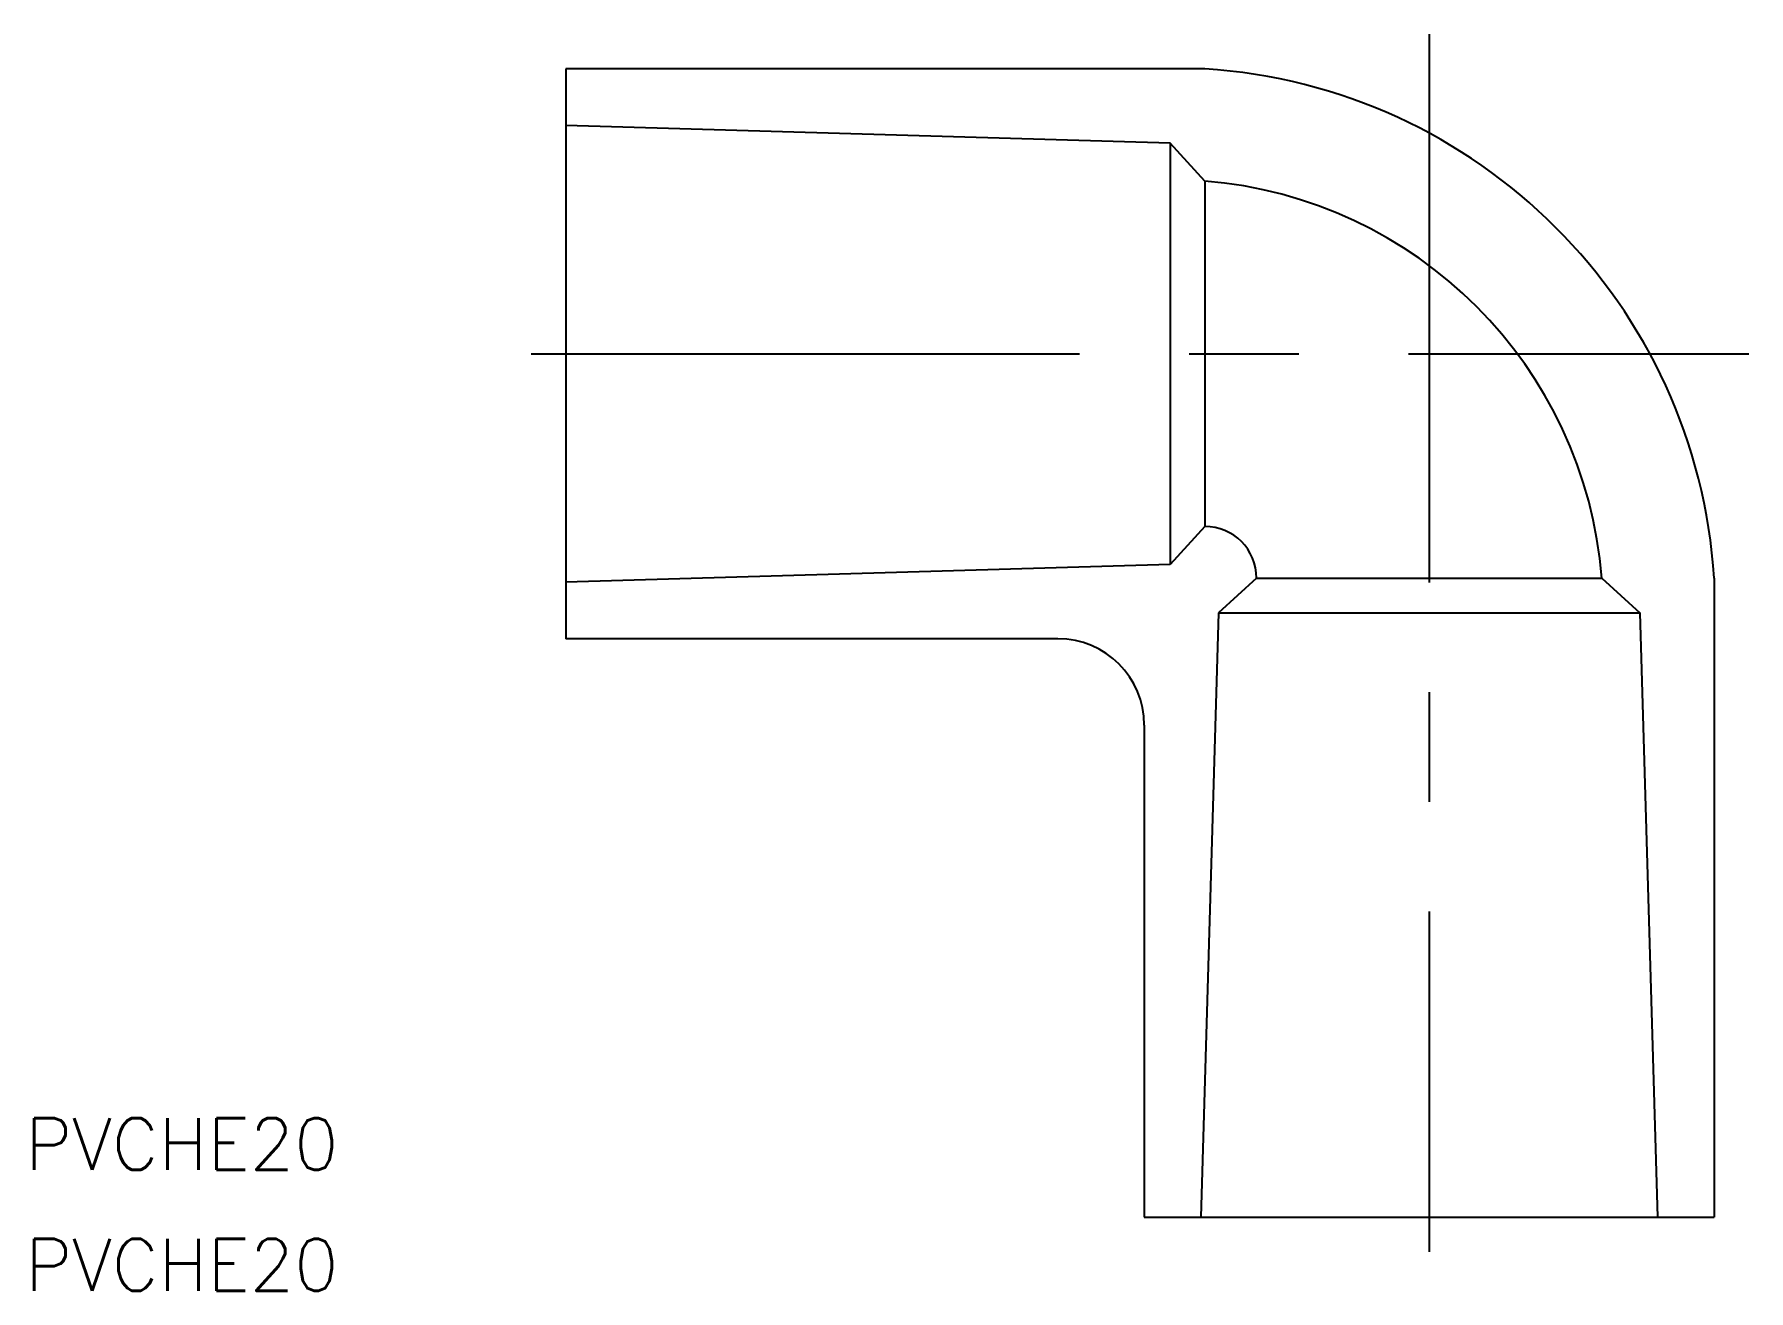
# Model space of a CAD drawing. Extents: x -30.8 to 68.5, y -54.3 to 18.5.
import ezdxf

# ---------------------------------------------------------------- set-up
doc = ezdxf.new("R2010")
doc.units = 0
doc.linetypes.add('CENTER', pattern=[50.8, 31.75, -6.35, 6.35, -6.35])
doc.layers.get('0').update_dxf_attribs({"linetype": 'CONTINUOUS'})
doc.layers.add('CENTER', color=1, linetype='CENTER')
doc.styles.get("Standard").update_dxf_attribs({"font": 'txt.shx', "height": 3, "bigfont": 'bigfont.shx'})

msp = doc.modelspace()

# ---------------------------------------------------------------- linework, layer by layer
at = {"color": 7, "linetype": 'CONTINUOUS'}
for p, q in [((0, 16.5), (0, -16.5)), ((37, 16.5), (0, 16.5)), ((35, 12.196), (0, 13.225)), ((35, 12.196), (35, -12.196)), ((37, 10), (35, 12.196)), ((37, 10), (37, -10)), ((37, -10), (35, -12.196)), ((35, -12.196), (0, -13.225)), ((40, -13), (37.804, -15)), ((40, -13), (60, -13)), ((60, -13), (62.196, -15)), ((66.5, -13), (66.5, -50)), ((37.804, -15), (36.775, -50)), ((37.804, -15), (62.196, -15)), ((62.196, -15), (63.225, -50)), ((28.5, -16.5), (0, -16.5)), ((33.5, -21.5), (33.5, -50)), ((33.5, -50), (66.5, -50))]:
    msp.add_line(p, q, dxfattribs=at)
for centre, radius, start, end in [((35, -15), 31.563, 3.63295, 86.36705), ((35, -15), 25.08, 4.57392, 85.42608), ((37, -13), 3, 360, 90), ((28.5, -21.5), 5, 0, 90)]:
    msp.add_arc(centre, radius, start, end, dxfattribs=at)
at = {"layer": 'CENTER', "color": 1, "linetype": 'CENTER'}
for p, q in [((50, 18.5), (50, -52)), ((-2, 0), (68.5, 0))]:
    msp.add_line(p, q, dxfattribs=at)

# ---------------------------------------------------------------- texts
at = {"color": 7, "linetype": 'CONTINUOUS'}
for p in [(-31.29, -47.256), (-31.29, -54.256)]:
    msp.add_text('PVCHE20', height=3, dxfattribs=at).set_placement(p)

doc.saveas('drawing.dxf')
